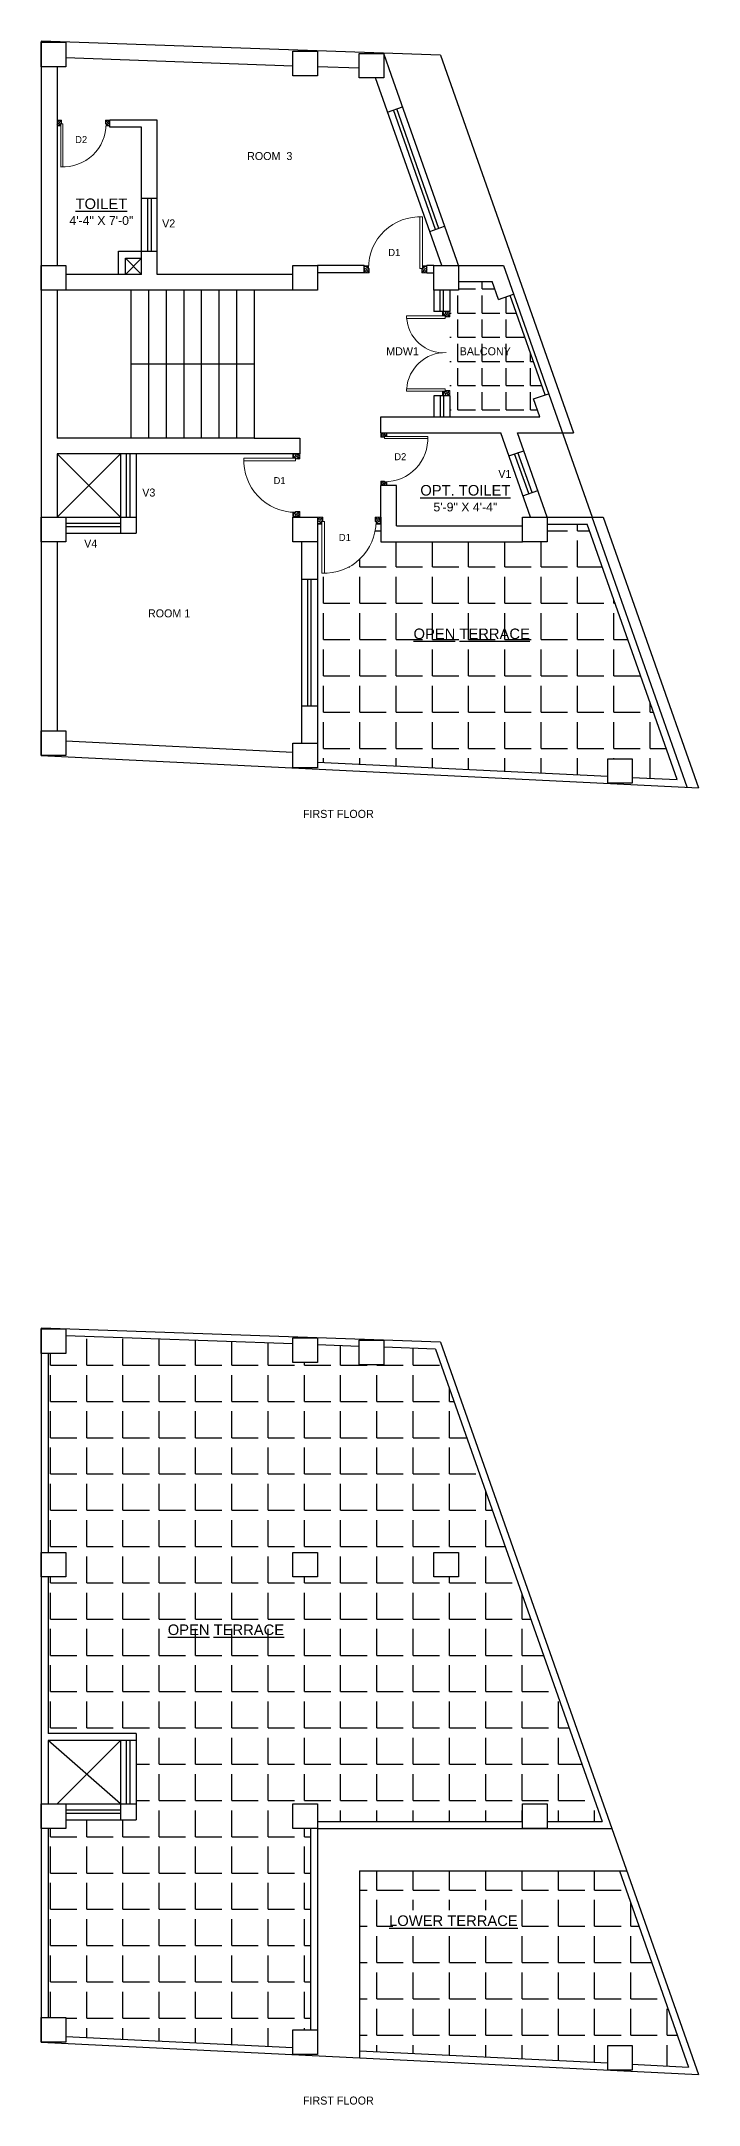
# Model space of a CAD drawing. Header units: inches. Extents: x -4105 to 11866, y -15821 to -3174.
# Drawn here: x 11492 to 11866, y -15580 to -14407 of the extents above; entities that cross this region are included whole.
import ezdxf

# ---------------------------------------------------------------- set-up
doc = ezdxf.new("R2010")
doc.units = ezdxf.units.IN
doc.header["$LTSCALE"] = 0.5
doc.header["$MEASUREMENT"] = 0
for name, color, linetype, lineweight in [('door', 202, 'Continuous', 5), ('Ele', 7, 'Continuous', 30), ('Toilet', 7, 'Continuous', 25), ('wall', 20, 'Continuous', 40)]:
    doc.layers.add(name, color=color, linetype=linetype, lineweight=lineweight)
doc.styles.add('arial', font='arial.ttf')
doc.styles.get("Standard").update_dxf_attribs({"font": 'arial.ttf'})

# ---------------------------------------------------------------- blocks, each defined once
blk = doc.blocks.new('A$C27B36B59')
at = {"layer": 'door'}
for p, q in [((0, 4), (0, 0)), ((2.5, 4), (0, 4)), ((0, 0), (3, 0)), ((2.5, 2.5), (2.5, 4)), ((3, 2.5), (2.5, 2.5)), ((3, 0), (3, 2.5))]:
    blk.add_line(p, q, dxfattribs=at)
for centre, radius, start, end in [((-1.4, -0.5), 4.75, 22.1411, 72.838), ((1.3, 2.1), 1.64, 45.138, 144.8948), ((2.2, 0.3), 2.49, 83.3149, 152.658), ((0.1, 0.4), 2.05, 349.4875, 93.6805), ((2, -0.5), 2.01, 58.7447, 166.495), ((-0.1, 0.3), 1.13, 343.542, 86.947), ((2.1, -0.4), 1.17, 38.2816, 160.1519)]:
    blk.add_arc(centre, radius, start, end, dxfattribs=at)
blk = doc.blocks.new('D2')
at = {"layer": 'door'}
for p, q in [((74474, 24047.6), (74474, 24018.1)), ((74474, 24047.6), (74475.5, 24047.6)), ((74475.5, 24047.6), (74475.5, 24018.1))]:
    blk.add_line(p, q, dxfattribs=at)
blk.add_arc((74474, 24047.6), 29.5, 180, 272.9146, dxfattribs=at)
at = {"layer": 'door', "xscale": -1, "rotation": 180}
blk.add_blockref('A$C27B36B59', (74442, 24050.1), dxfattribs=at)
at = {"layer": 'door', "rotation": 180}
blk.add_blockref('A$C27B36B59', (74478, 24050.1), dxfattribs=at)

msp = doc.modelspace()

# ---------------------------------------------------------------- hatches: boundary and pattern name
at = {"layer": 'Toilet'}
h = msp.add_hatch(dxfattribs=at)
h.set_pattern_fill('ANGLE', color=256, scale=50)
h.set_pattern_definition([(0, (0, 0), (0, 13.75), [10, -3.75]), (90, (0, 0), (-13.75, 8e-16), [10, -3.75])])
h.paths.add_polyline_path([(11758.4, -14551.2), (11751.8, -14553.5), (11748.2, -14543.3), (11729.1, -14543.3), (11729.1, -14548.3), (11724.1, -14548.3), (11724.1, -14560.3), (11724.1, -14608.3), (11724.1, -14620.3), (11775.4, -14620.3), (11771.8, -14610.1), (11778.4, -14607.8)])
h.paths.add_polyline_path([(11727.8, -14587.9), (11760.4, -14587.9), (11760.4, -14578), (11727.8, -14578)], flags=24)
h = msp.add_hatch(dxfattribs=at)
h.set_pattern_fill('ANGLE', color=256, scale=75)
h.set_pattern_definition([(0, (1401.715, 0), (0, 20.625), [15, -5.625]), (90, (1401.715, 0), (-20.625, 1e-15), [15, -5.625])])
h.paths.add_polyline_path([(11802.2, -14681.3), (11779.5, -14681.3), (11779.5, -14691.3), (11765.5, -14691.3), (11684.9, -14691.3), (11684.9, -14681.3, -0.157879), (11682.5, -14679.8), (11682.2, -14679.8, -0.429193), (11651.4, -14709.1), (11651.4, -14681.3), (11648.9, -14681.3), (11648.9, -14691.3), (11648.9, -14811.6), (11648.9, -14816.5), (11813.9, -14824.6), (11813.9, -14814.6), (11827.9, -14814.6), (11827.9, -14825.3), (11853.3, -14826.5)])
h.paths.add_polyline_path([(11702.1, -14750), (11771.2, -14750), (11771.2, -14737.7), (11702.1, -14737.7)], flags=24)
h = msp.add_hatch(dxfattribs=at)
h.set_pattern_fill('ANGLE', color=256, scale=75)
h.set_pattern_definition([(0, (6712.098, 0), (0, 20.625), [15, -5.625]), (90, (6712.098, 0), (-20.625, 1e-15), [15, -5.625])])
h.paths.add_polyline_path([(11765.5, -15418.8), (11765.5, -15408.8), (11779.5, -15408.8), (11779.5, -15418.8), (11810.7, -15418.8), (11716, -15150.2), (11686.6, -15149.1), (11686.6, -15159.1), (11672.6, -15159.1), (11672.6, -15148.7), (11648.9, -15147.8), (11648.9, -15157.8), (11634.9, -15157.8), (11634.9, -15147.3), (11505.9, -15142.8), (11505.9, -15152.8), (11495.9, -15152.8), (11495.9, -15265.8), (11505.9, -15265.8), (11505.9, -15279.8), (11495.9, -15279.8), (11495.9, -15368.8), (11545.9, -15368.8), (11545.9, -15417.8), (11505.9, -15417.8), (11505.9, -15422.8), (11495.9, -15422.8), (11495.9, -15530.3), (11505.9, -15530.3), (11505.9, -15541), (11634.9, -15547.3), (11634.9, -15537.3), (11644.9, -15537.3), (11644.9, -15422.8), (11634.9, -15422.8), (11634.9, -15408.8), (11648.9, -15408.8), (11648.9, -15418.8)])
h.paths.add_polyline_path([(11715.1, -15279.8), (11715.1, -15265.8), (11729.1, -15265.8), (11729.1, -15279.8)], flags=16)
h.paths.add_polyline_path([(11648.9, -15279.8), (11634.9, -15279.8), (11634.9, -15265.8), (11648.9, -15265.8)], flags=16)
h.paths.add_polyline_path([(11562.4, -15316.2), (11631.5, -15316.2), (11631.5, -15303.9), (11562.4, -15303.9)], flags=24)
h = msp.add_hatch(dxfattribs=at)
h.set_pattern_fill('ANGLE', color=256, scale=75)
h.set_pattern_definition([(0, (6712.098, -731.546), (0, 20.625), [15, -5.625]), (90, (6712.098, -731.546), (-20.625, 1e-15), [15, -5.625])])
h.paths.add_polyline_path([(11691.7, -15481.6), (11760.8, -15481.6), (11760.8, -15469.2), (11691.7, -15469.2)], flags=16)
h.paths.add_polyline_path([(11820.6, -15446.8), (11672.9, -15446.8), (11672.9, -15549.2), (11813.9, -15556.1), (11813.9, -15546.1), (11827.9, -15546.1), (11827.9, -15556.8), (11859.9, -15558.4)])

# ---------------------------------------------------------------- linework, layer by layer
at = {"layer": 'door', "ltscale": 0.5}
for p, q in [((11721.6, -14562.9), (11699.6, -14562.9)), ((11699.6, -14564.3), (11699.6, -14562.9)), ((11721.6, -14564.3), (11699.6, -14564.3)), ((11720, -14560.3), (11720, -14562.8)), ((11721.6, -14562.9), (11721.6, -14564.3)), ((11721.7, -14563.4), (11724.1, -14563.4)), ((11699.6, -14604.3), (11699.6, -14605.7)), ((11721.6, -14604.3), (11699.6, -14604.3)), ((11721.6, -14605.7), (11721.6, -14604.3)), ((11721.6, -14605.7), (11699.6, -14605.7)), ((11720, -14608.3), (11720, -14605.8)), ((11721.7, -14605.2), (11724.1, -14605.2)), ((11724.1, -14608.3), (11724.1, -14605.2))]:
    msp.add_line(p, q, dxfattribs=at)
for centre, radius, start, end in [((11720.7, -14562.7), 21.1, 182.8998, 273.7401), ((11721.7, -14605.8), 22.1, 88.9391, 176.0186)]:
    msp.add_arc(centre, radius, start, end, dxfattribs=at)
at = {"layer": 'Toilet'}
for p, q in [((11718.9, -14414.7), (11491.9, -14406.7)), ((11491.9, -14406.7), (11491.9, -14812.7)), ((11634.9, -14420.8), (11505.9, -14416.2)), ((11691, -14426.1), (11686.6, -14413.6)), ((11718.9, -14414.7), (11794.5, -14629.3)), ((11500.9, -14421.2), (11500.9, -14501.8)), ((11672.6, -14422.1), (11648.9, -14421.3)), ((11719.6, -14534.3), (11682, -14427.6)), ((11728.1, -14531.3), (11691, -14426.1)), ((11557.9, -14451.6), (11530.9, -14451.6)), ((11530.9, -14455.6), (11530.9, -14451.6)), ((11557.9, -14539.3), (11557.9, -14451.6)), ((11688.8, -14447), (11697.3, -14444)), ((11716.1, -14513.7), (11692.1, -14445.8)), ((11717.9, -14513.1), (11694, -14445.2)), ((11548.9, -14455.6), (11530.9, -14455.6)), ((11548.9, -14539.3), (11548.9, -14455.6)), ((11548.9, -14496), (11557.9, -14496)), ((11552.4, -14496), (11552.4, -14526)), ((11554.4, -14496), (11554.4, -14526)), ((11500.9, -14501.8), (11500.9, -14534.3)), ((11712.8, -14514.9), (11721.2, -14511.9)), ((11535.9, -14539.3), (11535.9, -14526)), ((11535.9, -14526), (11548.9, -14526)), ((11539.9, -14539.3), (11539.9, -14530)), ((11539.9, -14530), (11548.9, -14530)), ((11539.9, -14530), (11548.9, -14539.3)), ((11539.9, -14539.3), (11548.9, -14530)), ((11548.9, -14526), (11557.9, -14526)), ((11675.4, -14534.3), (11648.9, -14534.3)), ((11675.4, -14538.3), (11675.4, -14534.3)), ((11715.1, -14534.3), (11711.1, -14534.3)), ((11711.1, -14538.3), (11711.1, -14534.3)), ((11719.6, -14534.3), (11729.1, -14534.3)), ((11719.6, -14534.3), (11754.6, -14534.3)), ((11729.1, -14534.3), (11728.1, -14531.3)), ((11754.6, -14534.3), (11805, -14677.3)), ((11539.9, -14539.3), (11505.9, -14539.3)), ((11548.9, -14539.3), (11539.9, -14539.3)), ((11634.9, -14539.3), (11557.9, -14539.3)), ((11675.4, -14538.3), (11648.9, -14538.3)), ((11711.1, -14538.3), (11715.1, -14538.3)), ((11729.1, -14543.3), (11748.2, -14543.3)), ((11751.8, -14553.5), (11748.2, -14543.3)), ((11500.9, -14548.3), (11500.9, -14632.3)), ((11634.9, -14548.3), (11500.9, -14548.3)), ((11542.9, -14548.3), (11542.9, -14590.3)), ((11552.9, -14548.3), (11552.9, -14590.3)), ((11562.9, -14548.3), (11562.9, -14590.3)), ((11572.9, -14548.3), (11572.9, -14590.3)), ((11582.9, -14548.3), (11582.9, -14590.3)), ((11592.9, -14548.3), (11592.9, -14590.3)), ((11602.9, -14548.3), (11602.9, -14590.3)), ((11612.9, -14548.3), (11612.9, -14590.3)), ((11715.1, -14548.3), (11715.1, -14560.3)), ((11718.6, -14560.3), (11718.6, -14548.3)), ((11720.6, -14560.3), (11720.6, -14548.3)), ((11724.1, -14548.3), (11724.1, -14560.3)), ((11751.8, -14553.5), (11760.3, -14550.5)), ((11778.4, -14607.8), (11758.4, -14551.2)), ((11724.1, -14560.3), (11715.1, -14560.3)), ((11612.9, -14590.3), (11542.9, -14590.3)), ((11542.9, -14590.3), (11542.9, -14632.3)), ((11552.9, -14590.3), (11552.9, -14632.3)), ((11562.9, -14590.3), (11562.9, -14632.3)), ((11572.9, -14590.3), (11572.9, -14632.3)), ((11582.9, -14590.3), (11582.9, -14632.3)), ((11592.9, -14590.3), (11592.9, -14632.3)), ((11602.9, -14590.3), (11602.9, -14632.3)), ((11612.9, -14590.3), (11612.9, -14632.3)), ((11715.1, -14608.3), (11715.1, -14620.3)), ((11724.1, -14608.3), (11715.1, -14608.3)), ((11718.6, -14608.3), (11718.6, -14620.3)), ((11720.6, -14608.3), (11720.6, -14620.3)), ((11724.1, -14608.3), (11724.1, -14620.3)), ((11771.8, -14610.1), (11780.2, -14607.1)), ((11775.4, -14620.3), (11771.8, -14610.1)), ((11684.9, -14629.3), (11684.9, -14620.3)), ((11684.9, -14620.3), (11775.4, -14620.3)), ((11612.9, -14632.3), (11500.9, -14632.3)), ((11612.9, -14632.3), (11638.9, -14632.3)), ((11638.9, -14632.3), (11638.9, -14641.3)), ((11684.9, -14629.3), (11753.1, -14629.3)), ((11770, -14677.3), (11753.1, -14629.3)), ((11757.7, -14642.5), (11766.2, -14639.5)), ((11779.5, -14677.3), (11762.6, -14629.3)), ((11762.6, -14629.3), (11794.5, -14629.3)), ((11500.9, -14641.3), (11500.9, -14677.3)), ((11638.9, -14641.3), (11500.9, -14641.3)), ((11500.9, -14677.3), (11536.9, -14641.3)), ((11536.9, -14677.3), (11500.9, -14641.3)), ((11536.9, -14641.3), (11536.9, -14677.3)), ((11540.4, -14677.3), (11540.4, -14641.3)), ((11542.4, -14677.3), (11542.4, -14641.3)), ((11545.9, -14641.3), (11545.9, -14686.3)), ((11769, -14663.9), (11761, -14641.3)), ((11770.9, -14663.3), (11762.9, -14640.6)), ((11684.9, -14677.3), (11684.9, -14659.3)), ((11693.9, -14659.3), (11684.9, -14659.3)), ((11693.9, -14682.3), (11693.9, -14659.3)), ((11765.7, -14665.1), (11774.2, -14662.1)), ((11505.9, -14677.3), (11536.9, -14677.3)), ((11536.9, -14680.8), (11505.9, -14680.8)), ((11536.9, -14682.8), (11505.9, -14682.8)), ((11505.9, -14686.3), (11545.9, -14686.3)), ((11536.9, -14677.3), (11536.9, -14686.3)), ((11536.9, -14677.3), (11545.9, -14677.3)), ((11684.9, -14677.3), (11684.9, -14691.3)), ((11693.9, -14682.3), (11765.5, -14682.3)), ((11779.5, -14677.3), (11811.4, -14677.3)), ((11779.5, -14681.3), (11802.2, -14681.3)), ((11853.3, -14826.5), (11802.2, -14681.3)), ((11859.1, -14830.8), (11805, -14677.3)), ((11811.4, -14677.3), (11865.6, -14831.1)), ((11500.9, -14691.3), (11500.9, -14798.7)), ((11639.9, -14691.3), (11639.9, -14805.8)), ((11648.9, -14691.3), (11648.9, -14811.6)), ((11684.9, -14691.3), (11765.5, -14691.3)), ((11639.9, -14712.5), (11648.9, -14712.5)), ((11643.4, -14784.5), (11643.4, -14712.5)), ((11645.4, -14784.5), (11645.4, -14712.5)), ((11639.9, -14784.5), (11648.9, -14784.5)), ((11505.9, -14804.4), (11634.9, -14810.8)), ((11491.9, -14812.7), (11865.6, -14831.1)), ((11648.9, -14816.5), (11813.9, -14824.6)), ((11827.7, -14825.3), (11853.3, -14826.5)), ((11718.9, -15146.3), (11491.9, -15138.3)), ((11491.9, -15138.3), (11491.9, -15544.3)), ((11634.9, -15147.3), (11505.9, -15142.8)), ((11495.9, -15152.8), (11495.9, -15265.8)), ((11672.6, -15148.7), (11648.9, -15147.8)), ((11716, -15150.2), (11686.6, -15149.1)), ((11716, -15150.2), (11810.7, -15418.8)), ((11718.9, -15146.3), (11865.6, -15562.7)), ((11495.9, -15279.8), (11495.9, -15368.8)), ((11545.9, -15368.8), (11495.9, -15368.8)), ((11495.9, -15372.8), (11495.9, -15408.8)), ((11536.9, -15408.8), (11495.9, -15372.8)), ((11545.9, -15372.8), (11495.9, -15372.8)), ((11500.9, -15408.8), (11536.9, -15372.8)), ((11536.9, -15372.8), (11536.9, -15408.8)), ((11540.4, -15408.8), (11540.4, -15372.8)), ((11542.4, -15408.8), (11542.4, -15372.8)), ((11545.9, -15368.8), (11545.9, -15417.8)), ((11505.9, -15408.8), (11536.9, -15408.8)), ((11536.9, -15412.3), (11505.9, -15412.3)), ((11536.9, -15414.3), (11505.9, -15414.3)), ((11536.9, -15408.8), (11536.9, -15417.8)), ((11536.9, -15408.8), (11545.9, -15408.8)), ((11495.9, -15422.8), (11495.9, -15530.3)), ((11505.9, -15417.8), (11545.9, -15417.8)), ((11644.9, -15422.8), (11644.9, -15537.3)), ((11648.9, -15418.8), (11765.5, -15418.8)), ((11648.9, -15422.8), (11816.4, -15422.8)), ((11648.9, -15422.8), (11648.9, -15543.2)), ((11779.5, -15418.8), (11810.7, -15418.8)), ((11672.9, -15446.8), (11824.8, -15446.8)), ((11672.9, -15446.8), (11672.9, -15553.2)), ((11820.6, -15446.8), (11859.9, -15558.4)), ((11505.9, -15541), (11634.9, -15547.3)), ((11491.9, -15544.3), (11865.6, -15562.7)), ((11672.9, -15549.2), (11813.9, -15556.1)), ((11827.7, -15556.8), (11859.9, -15558.4))]:
    msp.add_line(p, q, dxfattribs=at)
for points in [[(11491.9, -14407.2), (11505.9, -14407.2), (11505.9, -14421.2), (11491.9, -14421.2)], [(11634.9, -14412.3), (11648.9, -14412.3), (11648.9, -14426.3), (11634.9, -14426.3)], [(11672.6, -14413.6), (11686.6, -14413.6), (11686.6, -14427.6), (11672.6, -14427.6)], [(11491.9, -14534.3), (11505.9, -14534.3), (11505.9, -14548.3), (11491.9, -14548.3)], [(11634.9, -14534.3), (11648.9, -14534.3), (11648.9, -14548.3), (11634.9, -14548.3)], [(11715.1, -14534.3), (11729.1, -14534.3), (11729.1, -14548.3), (11715.1, -14548.3)], [(11491.9, -14677.3), (11505.9, -14677.3), (11505.9, -14691.3), (11491.9, -14691.3)], [(11634.9, -14677.3), (11648.9, -14677.3), (11648.9, -14691.3), (11634.9, -14691.3)], [(11765.5, -14677.3), (11779.5, -14677.3), (11779.5, -14691.3), (11765.5, -14691.3)], [(11491.9, -14798.7), (11505.9, -14798.7), (11505.9, -14812.7), (11491.9, -14812.7)], [(11634.9, -14805.8), (11648.9, -14805.8), (11648.9, -14819.8), (11634.9, -14819.8)], [(11813.9, -14814.6), (11827.9, -14814.6), (11827.9, -14828.6), (11813.9, -14828.6)], [(11491.9, -15138.8), (11505.9, -15138.8), (11505.9, -15152.8), (11491.9, -15152.8)], [(11634.9, -15143.8), (11648.9, -15143.8), (11648.9, -15157.8), (11634.9, -15157.8)], [(11672.6, -15145.1), (11686.6, -15145.1), (11686.6, -15159.1), (11672.6, -15159.1)], [(11491.9, -15265.8), (11505.9, -15265.8), (11505.9, -15279.8), (11491.9, -15279.8)], [(11634.9, -15265.8), (11648.9, -15265.8), (11648.9, -15279.8), (11634.9, -15279.8)], [(11715.1, -15265.8), (11729.1, -15265.8), (11729.1, -15279.8), (11715.1, -15279.8)], [(11491.9, -15408.8), (11505.9, -15408.8), (11505.9, -15422.8), (11491.9, -15422.8)], [(11634.9, -15408.8), (11648.9, -15408.8), (11648.9, -15422.8), (11634.9, -15422.8)], [(11765.5, -15408.8), (11779.5, -15408.8), (11779.5, -15422.8), (11765.5, -15422.8)], [(11491.9, -15530.3), (11505.9, -15530.3), (11505.9, -15544.3), (11491.9, -15544.3)], [(11634.9, -15537.3), (11648.9, -15537.3), (11648.9, -15551.3), (11634.9, -15551.3)], [(11813.9, -15546.1), (11827.9, -15546.1), (11827.9, -15560.1), (11813.9, -15560.1)]]:
    msp.add_lwpolyline(points, close=True, dxfattribs=at)

# ---------------------------------------------------------------- block references
at = {"layer": 'door', "yscale": 1.023696682466134, "zscale": 1.023696682464479}
for p, xscale, rotation in [((11724.1, -14560.3), -1.023696682466134, 90.00000000006979), ((11724.1, -14608.3), 1.023696682466134, 90.00000000006983)]:
    msp.add_blockref('A$C27B36B59', p, dxfattribs=dict(at, xscale=xscale, rotation=rotation))
at = {"layer": 'wall', "color": 2, "linetype": 'ByBlock'}
for p, xscale, yscale, zscale in [((73565.9, -34493.3), -0.8333333333285103, 0.8333333333285103, 0.8333333333267571), ((85662.1, -38577.3), -0.993758995122728, 0.993758995122728, 0.993758995122728)]:
    msp.add_blockref('D2', p, dxfattribs=dict(at, xscale=xscale, yscale=yscale, zscale=zscale))
for p, xscale, yscale, zscale, rotation in [((-62302, 9361.7), -0.993758995122728, 0.993758995122728, 0.993758995122728, 180), ((31726.7, -76694.3), 0.8333333333285103, 0.8333333333285103, 0.8333333333267571, 90.00000000000001), ((-12261.1, -88654.4), -0.993758995122728, 0.993758995122728, 0.993758995122728, 270)]:
    msp.add_blockref('D2', p, dxfattribs=dict(at, xscale=xscale, yscale=yscale, zscale=zscale, rotation=rotation))

# ---------------------------------------------------------------- texts
at = {"layer": 'Ele', "color": 0, "ltscale": 2, "style": 'arial'}
for s, insert, char_height, attachment_point in [('{\\fCentury Gothic|b0|i0|c0|p34;D2}', (11514.6, -14460.6), 4, 2), ('{\\fCentury Gothic|b0|i0|c0|p34;ROOM  3}', (11621.8, -14469.7), 4.55, 2), ('{\\fCentury Gothic|b0|i0|c0|p34; V2}', (11563.5, -14508), 4.55, 2), ('{\\fCentury Gothic|b0|i0|c0|p34;D1}', (11692.6, -14528.8), 4, 8), ('{\\fCentury Gothic|b0|i0|c0|p34;MDW1}', (11697.3, -14580.7), 4.55, 2), ('{\\fCentury Gothic|b0|i0|c0|p34;BALCONY}', (11744.3, -14580.7), 4.55, 2), ('{\\fCentury Gothic|b0|i0|c0|p34;D2}', (11696, -14644.9), 4, 8), ('{\\fCentury Gothic|b0|i0|c0|p34; V1}', (11754.6, -14650.4), 4.55, 2), ('{\\fCentury Gothic|b0|i0|c0|p34; V3}', (11552.2, -14661), 4.55, 2), ('{\\fCentury Gothic|b0|i0|c0|p34;D1}', (11627.4, -14654.5), 4, 2), ('{\\fCentury Gothic|b0|i0|c0|p34;D1}', (11664.5, -14686.8), 4, 2), ('{\\fCentury Gothic|b0|i0|c0|p34; V4}', (11519.2, -14690), 4.55, 2), ('{\\fCentury Gothic|b0|i0|c0|p34;ROOM 1}', (11564.6, -14729.7), 4.55, 2), ('{\\fCentury Gothic|b0|i0|c0|p34;FIRST FLOOR }', (11660.8, -14843.7), 4.55, 2), ('{\\fCentury Gothic|b0|i0|c0|p34;FIRST FLOOR }', (11660.8, -15575.2), 4.55, 2)]:
    msp.add_mtext(s, dxfattribs=dict(at, insert=insert, char_height=char_height, attachment_point=attachment_point))
at = {"layer": 'Ele', "color": 0, "ltscale": 2, "char_height": 6}
for s, insert, attachment_point in [('{\\LTOILET\\fArial TUR|b0|i0|c162|p34;\\P\\fArial TUR|b0|i0|c0|p34;\\H0.8333x;\\l4\\fArial TUR|b0|i0|c162|p34;\'-4" X \\fArial TUR|b0|i0|c0|p34;7\\fArial TUR|b0|i0|c162|p34;\'-0"}', (11526.1, -14511.2), 8), ('{\\fArial TUR|b0|i0|c162|p34;\\LOPT. TOILET\\P\\fArial TUR|b0|i0|c0|p34;\\H0.8333x;\\l5\\fArial TUR|b0|i0|c162|p34;\'-\\fArial TUR|b0|i0|c0|p34;9\\fArial TUR|b0|i0|c162|p34;" X \\fArial TUR|b0|i0|c0|p34;4\\fArial TUR|b0|i0|c162|p34;\'-\\fArial TUR|b0|i0|c0|p34;4\\fArial TUR|b0|i0|c162|p34;"}', (11733, -14659), 2), ('{\\fArial TUR|b0|i0|c162|p34;\\LOP\\fArial TUR|b0|i0|c0|p34;EN TERRACE}', (11736.6, -14740.6), 2), ('{\\fArial TUR|b0|i0|c162|p34;\\LOP\\fArial TUR|b0|i0|c0|p34;EN TERRACE}', (11596.9, -15306.8), 2), ('{\\LLOWER TERRACE}', (11726.2, -15472.2), 2)]:
    msp.add_mtext(s, dxfattribs=dict(at, insert=insert, attachment_point=attachment_point))

doc.saveas('drawing.dxf')
